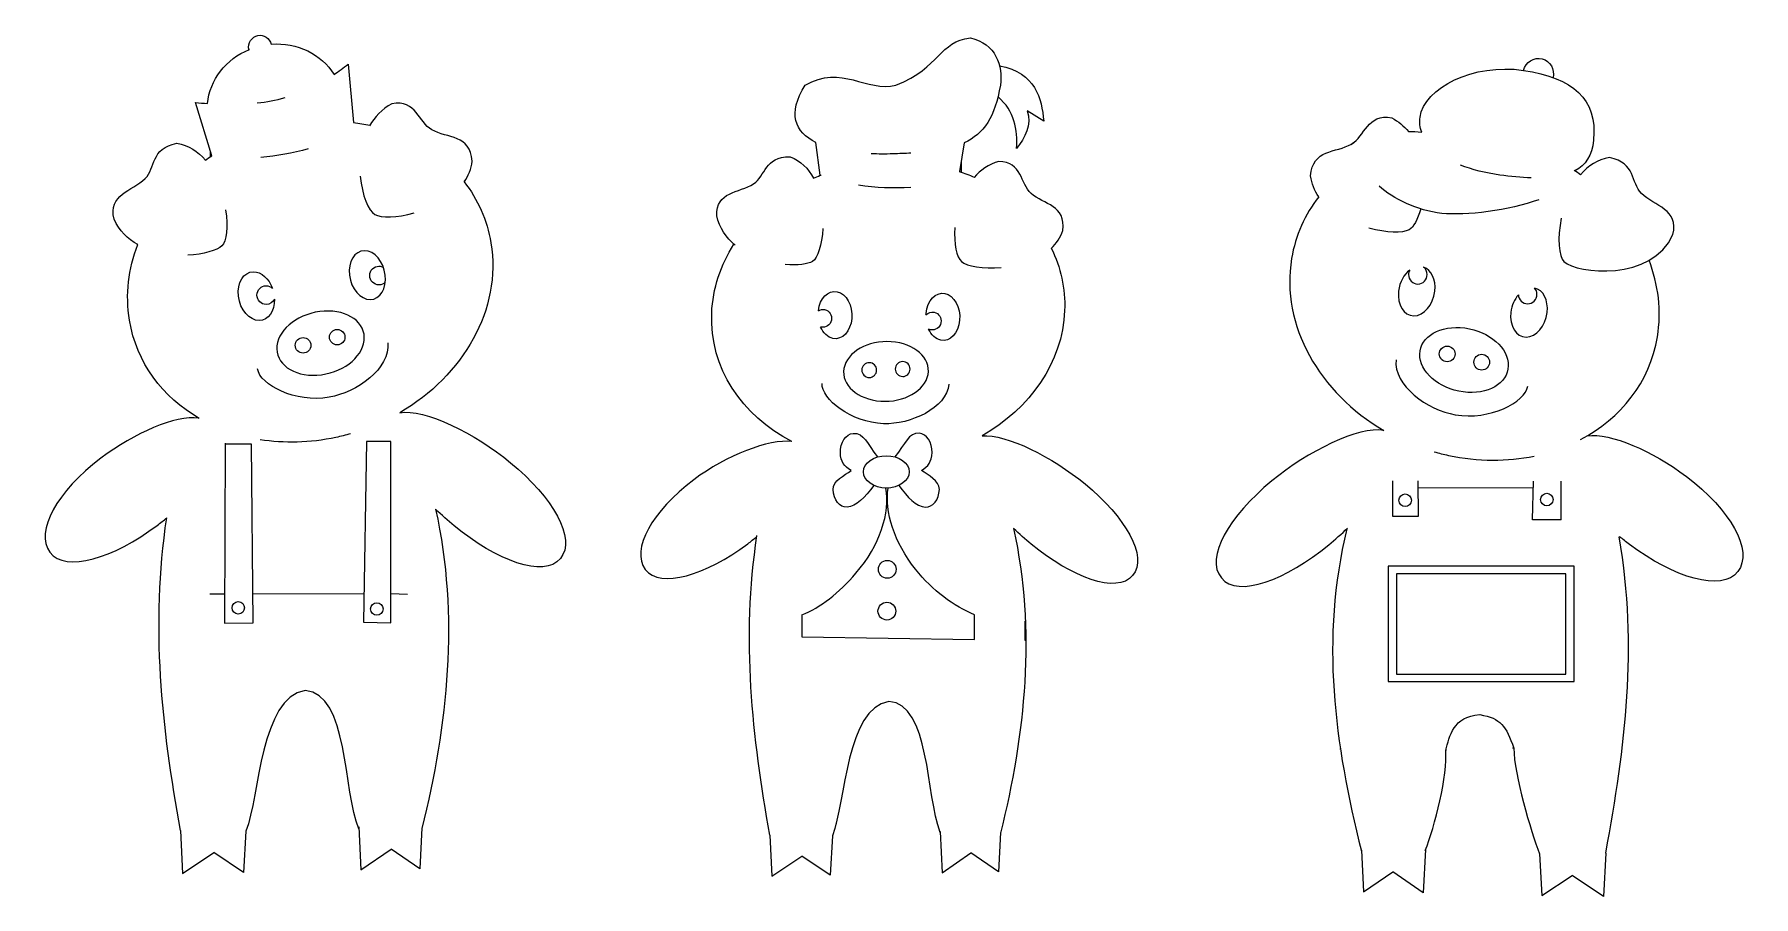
# Model space of a CAD drawing. Header units: centimetres. Extents: x -21.6 to 35.6, y -35.6 to 48.3.
# Drawn here: x 6.18 to 16.45, y 6.35 to 11.49 of the extents above; entities that cross this region are included whole.
import ezdxf
from ezdxf.lldxf.tags import DXFTag

# ---------------------------------------------------------------- set-up
doc = ezdxf.new("R2010")
doc.units = ezdxf.units.CM
doc.header["$MEASUREMENT"] = 0
doc.layers.add('layer 1', color=7, linetype='Continuous')
tags = doc.linetypes.add('New Line1', pattern=[1.5, 1, -0.5]).pattern_tags.tags
tags[6:7] = [DXFTag(74, 4), DXFTag(75, 0), DXFTag(340, '0'), DXFTag(46, 1.0), DXFTag(50, 0.0), DXFTag(44, 0.0), DXFTag(45, 0.0)]
tags[4:5] = [DXFTag(74, 4), DXFTag(75, 0), DXFTag(340, '0'), DXFTag(46, 1.0), DXFTag(50, 0.0), DXFTag(44, 0.0), DXFTag(45, 0.0)]

msp = doc.modelspace()

# ---------------------------------------------------------------- linework, layer by layer
at = {"layer": 'layer 1', "color": 250, "lineweight": 9}
for centre, major_axis, ratio in [((7.78847, 9.63432), (0.04631, 0), 0.99978406), ((7.99222, 9.68298), (0, 0.0463), 1), ((14.61803, 9.58299), (0, 0.04685), 1), ((14.82421, 9.53375), (0, 0.04686), 1), ((11.27035, 8.87927), (0.13648, 0), 0.70691676), ((14.36712, 8.71003), (0.03749, 0), 0.99973326), ((15.21308, 8.71426), (0, 0.03748), 1), ((11.27578, 8.29815), (0, 0.05305), 1), ((7.40168, 8.06841), (0, 0.03704), 1), ((8.22877, 8.06141), (0, 0.03704), 1), ((11.27344, 8.04862), (0, 0.05305), 1)]:
    msp.add_ellipse(centre, major_axis=major_axis, ratio=ratio, dxfattribs=at)
for points in [[(7.21792, 11.07743), (7.23162, 11.21673), (7.32757, 11.34219), (7.46795, 11.39959)], [(7.5981, 11.43076), (7.75354, 11.44362), (7.89872, 11.37154), (7.9733, 11.25009)], [(7.51513, 11.08015), (7.5708, 11.08625), (7.62577, 11.09638), (7.6808, 11.11193)], [(8.08946, 10.9639), (8.12285, 10.95976), (8.15572, 10.95419), (8.18795, 10.94729)], [(14.38657, 10.91018), (14.41103, 10.91041), (14.43746, 10.90897), (14.46592, 10.9056)], [(7.23629, 10.76024), (7.23629, 10.76024), (7.23629, 10.78684), (7.23629, 10.78684)], [(7.81973, 10.80721), (7.72641, 10.77981), (7.63178, 10.76279), (7.53629, 10.75575)], [(11.73475, 10.84208), (11.73475, 10.84208), (11.70738, 10.67117), (11.70738, 10.67117)], [(7.20291, 10.74168), (7.20291, 10.74168), (7.20895, 10.74168), (7.20895, 10.74168)], [(7.20516, 10.73902), (7.2176, 10.74778), (7.23025, 10.75634), (7.24309, 10.76469)], [(11.7169, 10.73064), (11.7169, 10.73064), (11.7169, 10.66788), (11.7169, 10.66788)], [(15.41447, 10.65162), (15.40189, 10.66049), (15.38908, 10.66915), (15.37609, 10.6776)], [(8.75111, 10.61107), (8.75111, 10.61107), (8.75111, 10.6082), (8.75111, 10.6082)], [(10.83533, 10.63181), (10.84865, 10.6376), (10.86213, 10.64317), (10.87575, 10.64851)], [(11.4169, 10.57672), (11.31146, 10.5685), (11.20702, 10.57323), (11.1041, 10.59019)], [(11.70554, 10.67179), (11.73597, 10.66149), (11.76563, 10.64996), (11.79445, 10.63729)], [(6.8001, 10.23165), (6.8001, 10.23165), (6.8001, 10.23576), (6.8001, 10.23576)], [(8.37136, 9.23521), (8.37136, 9.23521), (8.37136, 9.23275), (8.37136, 9.23275)], [(7.32296, 9.05087), (7.32296, 9.05087), (7.31986, 7.97649), (7.31986, 7.97649)], [(7.48007, 9.04558), (7.48007, 9.04558), (7.32294, 9.04558), (7.32294, 9.04558)], [(8.16801, 9.06049), (8.16801, 9.06049), (8.14999, 7.98303), (8.14999, 7.98303)], [(8.31303, 9.06049), (8.31303, 9.06049), (8.16801, 9.06049), (8.16801, 9.06049)], [(10.69547, 9.06133), (10.69547, 9.06133), (10.69547, 9.06584), (10.69547, 9.06584)], [(11.85272, 9.1001), (11.85272, 9.1001), (11.85272, 9.09443), (11.85272, 9.09443)], [(14.44227, 8.82641), (14.44227, 8.82641), (14.44582, 8.61388), (14.44582, 8.61388)], [(15.13275, 8.78311), (15.13275, 8.78311), (14.44302, 8.78494), (14.44302, 8.78494)], [(15.29561, 8.82382), (15.29561, 8.82382), (15.29628, 8.59277), (15.29628, 8.59277)], [(8.57973, 8.65649), (8.72041, 8.01825), (8.65239, 7.36934), (8.49807, 6.75147)], [(7.05638, 6.74048), (6.94599, 7.35398), (6.87818, 7.95942), (6.97475, 8.60559)], [(12.02941, 8.5423), (12.16372, 7.93296), (12.09878, 7.31343), (11.95144, 6.72355)], [(12.03753, 8.53453), (12.03753, 8.53453), (12.03111, 8.53453), (12.03111, 8.53453)], [(14.01887, 8.53981), (13.86014, 7.88156), (13.94503, 7.26159), (14.10615, 6.61652)], [(10.57503, 6.71303), (10.46931, 7.30057), (10.40449, 7.88037), (10.49795, 8.49943)], [(15.56503, 6.60539), (15.68099, 7.24982), (15.75864, 7.82058), (15.64512, 8.49266)], [(15.64512, 8.49266), (15.64595, 8.49268), (15.6468, 8.4927), (15.64764, 8.49274)], [(7.23209, 8.1515), (7.23209, 8.1515), (7.32037, 8.15175), (7.32037, 8.15175)], [(7.48802, 8.15222), (7.48802, 8.15222), (8.15272, 8.15411), (8.15272, 8.15411)], [(8.31303, 8.15456), (8.31303, 8.15456), (8.41269, 8.14938), (8.41269, 8.14938)], [(10.76536, 8.02564), (10.76536, 8.02564), (10.76536, 7.8957), (10.76536, 7.8957)], [(11.79722, 7.88003), (11.79722, 7.88003), (11.79722, 8.02639), (11.79722, 8.02639)], [(12.09981, 7.98827), (12.09895, 7.98806), (12.09809, 7.98784), (12.09722, 7.98764)], [(12.09722, 7.98764), (12.09722, 7.98764), (12.09722, 7.87547), (12.09722, 7.87547)], [(10.76536, 7.8957), (10.76536, 7.8957), (11.79722, 7.88003), (11.79722, 7.88003)], [(12.09722, 7.87547), (12.09722, 7.87547), (12.10251, 7.87539), (12.10251, 7.87539)], [(13.98111, 7.22527), (13.98111, 7.22527), (13.97699, 7.22531), (13.97699, 7.22531)], [(14.61405, 7.21948), (14.61405, 7.21948), (14.60961, 7.21952), (14.60961, 7.21952)], [(15.01622, 7.2316), (15.01622, 7.2316), (15.00735, 7.23168), (15.00735, 7.23168)], [(10.97106, 6.78451), (10.97106, 6.78451), (10.97447, 6.78455), (10.97447, 6.78455)], [(11.56955, 6.78705), (11.56955, 6.78705), (11.57335, 6.78709), (11.57335, 6.78709)]]:
    msp.add_open_spline(points, degree=3, dxfattribs=at)
for points, knots in [([(7.46796, 11.39959), (7.46796, 11.39959), (7.46476, 11.399), (7.46476, 11.399), (7.46476, 11.399), (7.45751, 11.4384), (7.48185, 11.47589), (7.51912, 11.48274), (7.51912, 11.48274), (7.55415, 11.48918), (7.58813, 11.46625), (7.5981, 11.43076)], [0, 0, 0, 0, 0.25, 0.25, 0.25, 0.25, 0.5, 0.5, 0.5, 0.5, 1, 1, 1, 1]), ([(10.84973, 10.84422), (10.72471, 10.90664), (10.67859, 11.01557), (10.78528, 11.18713), (10.78528, 11.18713), (11.00346, 11.31176), (11.15303, 11.1432), (11.32755, 11.18673), (11.32755, 11.18673), (11.59429, 11.29297), (11.58654, 11.4491), (11.77218, 11.468), (11.77218, 11.468), (11.92268, 11.43557), (11.96859, 11.30045), (11.95067, 11.18633), (11.95067, 11.18633), (11.92087, 10.99654), (11.85112, 10.89623), (11.73475, 10.84207)], [0, 0, 0, 0, 0.16666667, 0.16666667, 0.16666667, 0.16666667, 0.33333333, 0.33333333, 0.33333333, 0.33333333, 0.5, 0.5, 0.5, 0.5, 0.66666667, 0.66666667, 0.66666667, 0.66666667, 1, 1, 1, 1]), ([(7.9733, 11.25009), (8.00123, 11.26884), (8.02949, 11.28945), (8.05817, 11.31205), (8.05817, 11.31205), (8.05817, 11.31205), (8.08946, 10.9639), (8.08946, 10.9639)], [0, 0, 0, 0, 0.33333333, 0.33333333, 0.33333333, 0.33333333, 1, 1, 1, 1]), ([(11.94587, 11.30263), (12.16144, 11.25914), (12.19783, 11.10865), (12.20933, 10.97117), (12.20933, 10.97117), (12.20933, 10.97117), (12.11153, 11.03404), (12.11153, 11.03404), (12.11153, 11.03404), (12.14021, 10.94953), (12.09714, 10.87125), (12.04785, 10.80857), (12.04785, 10.80857), (12.05453, 10.92048), (12.03626, 11.0324), (11.93689, 11.11624)], [0, 0, 0, 0, 0.2, 0.2, 0.2, 0.2, 0.4, 0.4, 0.4, 0.4, 0.6, 0.6, 0.6, 0.6, 1, 1, 1, 1]), ([(14.46593, 10.9056), (14.45565, 10.93402), (14.4521, 10.9641), (14.45625, 10.99546), (14.45625, 10.99546), (14.47924, 11.16922), (14.77707, 11.32005), (15.07392, 11.27459), (15.07392, 11.27459), (15.37077, 11.22914), (15.51492, 11.10484), (15.49192, 10.85835), (15.49192, 10.85835), (15.48332, 10.7662), (15.44292, 10.70858), (15.38076, 10.67454)], [0, 0, 0, 0, 0.2, 0.2, 0.2, 0.2, 0.4, 0.4, 0.4, 0.4, 0.6, 0.6, 0.6, 0.6, 1, 1, 1, 1]), ([(15.07334, 11.27468), (15.08704, 11.32485), (15.13676, 11.35533), (15.18511, 11.3429), (15.18511, 11.3429), (15.23271, 11.33065), (15.26141, 11.28133), (15.25063, 11.23156)], [0, 0, 0, 0, 0.33333333, 0.33333333, 0.33333333, 0.33333333, 1, 1, 1, 1]), ([(8.75006, 10.60955), (8.77518, 10.6456), (8.79229, 10.68658), (8.79779, 10.73264), (8.79779, 10.73264), (8.78697, 10.89179), (8.64984, 10.8675), (8.55649, 10.92007), (8.55649, 10.92007), (8.47803, 10.96426), (8.46481, 11.1017), (8.31911, 11.07552), (8.31911, 11.07552), (8.25911, 11.04242), (8.21584, 10.99626), (8.18577, 10.94351)], [0, 0, 0, 0, 0.2, 0.2, 0.2, 0.2, 0.4, 0.4, 0.4, 0.4, 0.6, 0.6, 0.6, 0.6, 1, 1, 1, 1]), ([(7.24309, 10.76469), (7.24309, 10.76469), (7.14553, 11.08246), (7.14553, 11.08246), (7.14553, 11.08246), (7.17001, 11.08059), (7.19412, 11.07887), (7.21792, 11.07743)], [0, 0, 0, 0, 0.33333333, 0.33333333, 0.33333333, 0.33333333, 1, 1, 1, 1]), ([(13.85115, 10.52061), (13.82573, 10.55709), (13.80842, 10.59856), (13.80285, 10.64517), (13.80285, 10.64517), (13.8138, 10.80622), (13.95257, 10.78164), (14.04703, 10.83483), (14.04703, 10.83483), (14.12643, 10.87955), (14.13981, 11.01863), (14.28724, 10.99214), (14.28724, 10.99214), (14.32743, 10.96998), (14.36019, 10.94202), (14.38657, 10.91018)], [0, 0, 0, 0, 0.2, 0.2, 0.2, 0.2, 0.4, 0.4, 0.4, 0.4, 0.6, 0.6, 0.6, 0.6, 1, 1, 1, 1]), ([(6.80139, 10.23503), (6.7416, 10.26862), (6.69109, 10.31756), (6.66055, 10.38626), (6.66055, 10.38626), (6.62214, 10.53455), (6.76905, 10.5545), (6.84583, 10.62922), (6.84583, 10.62922), (6.91037, 10.69201), (6.87598, 10.80882), (7.03551, 10.84025), (7.03551, 10.84025), (7.10522, 10.82935), (7.1613, 10.7913), (7.20516, 10.73902)], [0, 0, 0, 0, 0.2, 0.2, 0.2, 0.2, 0.4, 0.4, 0.4, 0.4, 0.6, 0.6, 0.6, 0.6, 1, 1, 1, 1]), ([(10.88058, 10.64684), (10.87897, 10.64739), (10.87736, 10.64795), (10.87575, 10.64851), (10.87575, 10.64851), (10.87575, 10.64851), (10.84973, 10.84422), (10.84973, 10.84422)], [0, 0, 0, 0, 0.33333333, 0.33333333, 0.33333333, 0.33333333, 1, 1, 1, 1]), ([(11.4169, 10.78105), (11.38254, 10.77906), (11.34639, 10.7776), (11.30847, 10.7764), (11.30847, 10.7764), (11.26497, 10.77503), (11.22211, 10.77509), (11.18058, 10.77674)], [0, 0, 0, 0, 0.33333333, 0.33333333, 0.33333333, 0.33333333, 1, 1, 1, 1]), ([(10.36718, 10.23279), (10.31457, 10.27644), (10.27412, 10.33367), (10.25813, 10.40683), (10.25813, 10.40683), (10.25077, 10.55289), (10.39199, 10.54326), (10.47818, 10.59833), (10.47818, 10.59833), (10.55062, 10.64463), (10.54095, 10.76048), (10.69619, 10.75915), (10.69619, 10.75915), (10.75957, 10.73542), (10.80482, 10.68871), (10.83576, 10.631)], [0, 0, 0, 0, 0.2, 0.2, 0.2, 0.2, 0.4, 0.4, 0.4, 0.4, 0.6, 0.6, 0.6, 0.6, 1, 1, 1, 1]), ([(12.25469, 10.2129), (12.28528, 10.24184), (12.30929, 10.27696), (12.32336, 10.31913), (12.32336, 10.31913), (12.34389, 10.47004), (12.21098, 10.47373), (12.13382, 10.54087), (12.13382, 10.54087), (12.06896, 10.59729), (12.08307, 10.72836), (11.94178, 10.73194), (11.94178, 10.73194), (11.88031, 10.71286), (11.83156, 10.67883), (11.79354, 10.63629)], [0, 0, 0, 0, 0.2, 0.2, 0.2, 0.2, 0.4, 0.4, 0.4, 0.4, 0.6, 0.6, 0.6, 0.6, 1, 1, 1, 1]), ([(15.1193, 10.63278), (15.06033, 10.63508), (14.99729, 10.64177), (14.93243, 10.65035), (14.93243, 10.65035), (14.8458, 10.66182), (14.76584, 10.68206), (14.69712, 10.70954)], [0, 0, 0, 0, 0.33333333, 0.33333333, 0.33333333, 0.33333333, 1, 1, 1, 1]), ([(15.29916, 10.39222), (15.27529, 10.27396), (15.28299, 10.16512), (15.31478, 10.13423), (15.31478, 10.13423), (15.39239, 10.05885), (15.84158, 10.0157), (15.96558, 10.29466), (15.96558, 10.29466), (16.00445, 10.44472), (15.85579, 10.46491), (15.77809, 10.54051), (15.77809, 10.54051), (15.71278, 10.60406), (15.74759, 10.72226), (15.58615, 10.75407), (15.58615, 10.75407), (15.51561, 10.74304), (15.45885, 10.70452), (15.41447, 10.65162)], [0, 0, 0, 0, 0.16666667, 0.16666667, 0.16666667, 0.16666667, 0.33333333, 0.33333333, 0.33333333, 0.33333333, 0.5, 0.5, 0.5, 0.5, 0.66666667, 0.66666667, 0.66666667, 0.66666667, 1, 1, 1, 1]), ([(8.12975, 10.64351), (8.13982, 10.53029), (8.17857, 10.43616), (8.21667, 10.41475), (8.21667, 10.41475), (8.25384, 10.39386), (8.34858, 10.39603), (8.45111, 10.42381)], [0, 0, 0, 0, 0.33333333, 0.33333333, 0.33333333, 0.33333333, 1, 1, 1, 1]), ([(8.75006, 10.60955), (8.83129, 10.5056), (8.88726, 10.38276), (8.90992, 10.24561), (8.90992, 10.24561), (8.97509, 9.85108), (8.74561, 9.4529), (8.3655, 9.23178)], [0, 0, 0, 0, 0.33333333, 0.33333333, 0.33333333, 0.33333333, 1, 1, 1, 1]), ([(15.1653, 10.50325), (14.98976, 10.43918), (14.72626, 10.40592), (14.58575, 10.42164), (14.58575, 10.42164), (14.43627, 10.43837), (14.29623, 10.50958), (14.21125, 10.58382)], [0, 0, 0, 0, 0.33333333, 0.33333333, 0.33333333, 0.33333333, 1, 1, 1, 1]), ([(13.85115, 10.52061), (13.76896, 10.41542), (13.71231, 10.29111), (13.68939, 10.15233), (13.68939, 10.15233), (13.62343, 9.75308), (13.85566, 9.35015), (14.2403, 9.1264)], [0, 0, 0, 0, 0.33333333, 0.33333333, 0.33333333, 0.33333333, 1, 1, 1, 1]), ([(7.32619, 10.44168), (7.34057, 10.34143), (7.33138, 10.25462), (7.30368, 10.22772), (7.30368, 10.22772), (7.27506, 10.19991), (7.19524, 10.17654), (7.1001, 10.17252)], [0, 0, 0, 0, 0.33333333, 0.33333333, 0.33333333, 0.33333333, 1, 1, 1, 1]), ([(14.45998, 10.44844), (14.44249, 10.38488), (14.41654, 10.33791), (14.3909, 10.32349), (14.3909, 10.32349), (14.35297, 10.30217), (14.25586, 10.30457), (14.15114, 10.33334)], [0, 0, 0, 0, 0.33333333, 0.33333333, 0.33333333, 0.33333333, 1, 1, 1, 1]), ([(10.89127, 10.331), (10.88547, 10.23425), (10.86012, 10.1546), (10.82898, 10.13473), (10.82898, 10.13473), (10.80163, 10.11728), (10.74021, 10.10999), (10.66718, 10.11719)], [0, 0, 0, 0, 0.33333333, 0.33333333, 0.33333333, 0.33333333, 1, 1, 1, 1]), ([(11.67894, 10.33629), (11.67242, 10.24035), (11.69002, 10.15874), (11.71874, 10.13379), (11.71874, 10.13379), (11.75099, 10.10578), (11.84734, 10.08932), (11.95469, 10.0982)], [0, 0, 0, 0, 0.33333333, 0.33333333, 0.33333333, 0.33333333, 1, 1, 1, 1]), ([(7.16879, 9.19869), (6.95, 9.32552), (6.79414, 9.53022), (6.75226, 9.78384), (6.75226, 9.78384), (6.72693, 9.93722), (6.74612, 10.09117), (6.80139, 10.23503)], [0, 0, 0, 0, 0.33333333, 0.33333333, 0.33333333, 0.33333333, 1, 1, 1, 1]), ([(8.15516, 10.19866), (8.21421, 10.19893), (8.26969, 10.13401), (8.27908, 10.05365), (8.27908, 10.05365), (8.28847, 9.97329), (8.24822, 9.90792), (8.18916, 9.90764), (8.18916, 9.90764), (8.13011, 9.90737), (8.07463, 9.97229), (8.06524, 10.05265), (8.06524, 10.05265), (8.05586, 10.13301), (8.09611, 10.19838), (8.15516, 10.19866)], [0, 0, 0, 0, 0.2, 0.2, 0.2, 0.2, 0.4, 0.4, 0.4, 0.4, 0.6, 0.6, 0.6, 0.6, 1, 1, 1, 1]), ([(10.70613, 9.06022), (10.40751, 9.21537), (10.21502, 9.49952), (10.22787, 9.82585), (10.22787, 9.82585), (10.23371, 9.97415), (10.28131, 10.11441), (10.3607, 10.23829)], [0, 0, 0, 0, 0.33333333, 0.33333333, 0.33333333, 0.33333333, 1, 1, 1, 1]), ([(12.25503, 10.21322), (12.31096, 10.10037), (12.33965, 9.97472), (12.33442, 9.84212), (12.33442, 9.84212), (12.32221, 9.53224), (12.12772, 9.25755), (11.84181, 9.09377)], [0, 0, 0, 0, 0.33333333, 0.33333333, 0.33333333, 0.33333333, 1, 1, 1, 1]), ([(7.61782, 9.91006), (7.61965, 9.83823), (7.58113, 9.78244), (7.5266, 9.78219), (7.5266, 9.78219), (7.46755, 9.78192), (7.41207, 9.84684), (7.40268, 9.9272), (7.40268, 9.9272), (7.39329, 10.00756), (7.43355, 10.07293), (7.4926, 10.0732), (7.4926, 10.0732), (7.53952, 10.07342), (7.58419, 10.03246), (7.60527, 9.97531)], [0, 0, 0, 0, 0.2, 0.2, 0.2, 0.2, 0.4, 0.4, 0.4, 0.4, 0.6, 0.6, 0.6, 0.6, 1, 1, 1, 1]), ([(8.27934, 10.01043), (8.26948, 10.00078), (8.25607, 9.99484), (8.2413, 9.99484), (8.2413, 9.99484), (8.21099, 9.99484), (8.18642, 10.01986), (8.18642, 10.05071), (8.18642, 10.05071), (8.18642, 10.08157), (8.21099, 10.10658), (8.2413, 10.10658), (8.2413, 10.10658), (8.25114, 10.10658), (8.26037, 10.10394), (8.26836, 10.09933)], [0, 0, 0, 0, 0.2, 0.2, 0.2, 0.2, 0.4, 0.4, 0.4, 0.4, 0.6, 0.6, 0.6, 0.6, 1, 1, 1, 1]), ([(14.39441, 10.08366), (14.36023, 10.05796), (14.33397, 10.01137), (14.32775, 9.95808), (14.32775, 9.95808), (14.31825, 9.87677), (14.35898, 9.81061), (14.41874, 9.81033), (14.41874, 9.81033), (14.47849, 9.81006), (14.53464, 9.87575), (14.54413, 9.95707), (14.54413, 9.95707), (14.55229, 10.02681), (14.52347, 10.0854), (14.47742, 10.10084)], [0, 0, 0, 0, 0.2, 0.2, 0.2, 0.2, 0.4, 0.4, 0.4, 0.4, 0.6, 0.6, 0.6, 0.6, 1, 1, 1, 1]), ([(14.39441, 10.08366), (14.39003, 10.07558), (14.38754, 10.06628), (14.38754, 10.0564), (14.38754, 10.0564), (14.38754, 10.02518), (14.41241, 9.99987), (14.44308, 9.99987), (14.44308, 9.99987), (14.47376, 9.99987), (14.49862, 10.02518), (14.49862, 10.0564), (14.49862, 10.0564), (14.49862, 10.07443), (14.49032, 10.09049), (14.47742, 10.10084)], [0, 0, 0, 0, 0.2, 0.2, 0.2, 0.2, 0.4, 0.4, 0.4, 0.4, 0.6, 0.6, 0.6, 0.6, 1, 1, 1, 1]), ([(15.41361, 9.07217), (15.65471, 9.1983), (15.82803, 9.41408), (15.87278, 9.68506), (15.87278, 9.68506), (15.89841, 9.84026), (15.87899, 9.99604), (15.82307, 10.14162)], [0, 0, 0, 0, 0.33333333, 0.33333333, 0.33333333, 0.33333333, 1, 1, 1, 1]), ([(7.61782, 9.91006), (7.609, 9.89123), (7.59011, 9.87821), (7.56824, 9.87821), (7.56824, 9.87821), (7.53793, 9.87821), (7.51336, 9.90322), (7.51336, 9.93407), (7.51336, 9.93407), (7.51336, 9.96493), (7.53793, 9.98994), (7.56824, 9.98994), (7.56824, 9.98994), (7.58251, 9.98994), (7.59551, 9.98439), (7.60527, 9.97531)], [0, 0, 0, 0, 0.2, 0.2, 0.2, 0.2, 0.4, 0.4, 0.4, 0.4, 0.6, 0.6, 0.6, 0.6, 1, 1, 1, 1]), ([(10.86432, 9.84077), (10.87306, 9.9144), (10.92209, 9.96467), (10.97589, 9.95385), (10.97589, 9.95385), (11.03116, 9.94274), (11.07053, 9.87134), (11.06384, 9.79439), (11.06384, 9.79439), (11.05714, 9.71744), (11.00691, 9.66406), (10.95163, 9.67518), (10.95163, 9.67518), (10.9199, 9.68156), (10.89341, 9.70782), (10.87787, 9.74358)], [0, 0, 0, 0, 0.2, 0.2, 0.2, 0.2, 0.4, 0.4, 0.4, 0.4, 0.6, 0.6, 0.6, 0.6, 1, 1, 1, 1]), ([(15.04297, 9.93615), (15.01981, 9.90953), (15.00302, 9.87232), (14.99821, 9.83113), (14.99821, 9.83113), (14.98872, 9.74981), (15.02945, 9.68366), (15.0892, 9.68338), (15.0892, 9.68338), (15.14896, 9.6831), (15.2051, 9.7488), (15.2146, 9.83012), (15.2146, 9.83012), (15.22321, 9.90385), (15.19054, 9.96511), (15.13983, 9.97611)], [0, 0, 0, 0, 0.2, 0.2, 0.2, 0.2, 0.4, 0.4, 0.4, 0.4, 0.6, 0.6, 0.6, 0.6, 1, 1, 1, 1]), ([(15.04297, 9.93615), (15.04412, 9.90597), (15.06852, 9.88184), (15.09847, 9.88184), (15.09847, 9.88184), (15.12915, 9.88184), (15.15401, 9.90715), (15.15401, 9.93837), (15.15401, 9.93837), (15.15401, 9.95287), (15.14865, 9.96611), (15.13983, 9.97611)], [0, 0, 0, 0, 0.25, 0.25, 0.25, 0.25, 0.5, 0.5, 0.5, 0.5, 1, 1, 1, 1]), ([(7.88793, 9.83588), (8.03216, 9.85505), (8.15129, 9.78621), (8.154, 9.68212), (8.154, 9.68212), (8.15672, 9.57803), (8.042, 9.47811), (7.89776, 9.45894), (7.89776, 9.45894), (7.75353, 9.43977), (7.6344, 9.50861), (7.63169, 9.6127), (7.63169, 9.6127), (7.62897, 9.71679), (7.74369, 9.81671), (7.88793, 9.83588)], [0, 0, 0, 0, 0.2, 0.2, 0.2, 0.2, 0.4, 0.4, 0.4, 0.4, 0.6, 0.6, 0.6, 0.6, 1, 1, 1, 1]), ([(11.50687, 9.81618), (11.50699, 9.81889), (11.50718, 9.82162), (11.50741, 9.82435), (11.50741, 9.82435), (11.5141, 9.9013), (11.56434, 9.95468), (11.61961, 9.94357), (11.61961, 9.94357), (11.67488, 9.93245), (11.71425, 9.86106), (11.70756, 9.7841), (11.70756, 9.7841), (11.70086, 9.70715), (11.65063, 9.65377), (11.59536, 9.66489), (11.59536, 9.66489), (11.56428, 9.67114), (11.53823, 9.69645), (11.52257, 9.73107)], [0, 0, 0, 0, 0.16666667, 0.16666667, 0.16666667, 0.16666667, 0.33333333, 0.33333333, 0.33333333, 0.33333333, 0.5, 0.5, 0.5, 0.5, 0.66666667, 0.66666667, 0.66666667, 0.66666667, 1, 1, 1, 1]), ([(10.86432, 9.84077), (10.87524, 9.84748), (10.88855, 9.85023), (10.90199, 9.84746), (10.90199, 9.84746), (10.93034, 9.84162), (10.9485, 9.8135), (10.94255, 9.78465), (10.94255, 9.78465), (10.93661, 9.75579), (10.90882, 9.73714), (10.88047, 9.74297), (10.88047, 9.74297), (10.87959, 9.74315), (10.87873, 9.74336), (10.87787, 9.74358)], [0, 0, 0, 0, 0.2, 0.2, 0.2, 0.2, 0.4, 0.4, 0.4, 0.4, 0.6, 0.6, 0.6, 0.6, 1, 1, 1, 1]), ([(11.50687, 9.81618), (11.51898, 9.82907), (11.53711, 9.83557), (11.55548, 9.83179), (11.55548, 9.83179), (11.58383, 9.82596), (11.60199, 9.79783), (11.59605, 9.76898), (11.59605, 9.76898), (11.5901, 9.74013), (11.56231, 9.72147), (11.53396, 9.72731), (11.53396, 9.72731), (11.52995, 9.72814), (11.52613, 9.72941), (11.52257, 9.73107)], [0, 0, 0, 0, 0.2, 0.2, 0.2, 0.2, 0.4, 0.4, 0.4, 0.4, 0.6, 0.6, 0.6, 0.6, 1, 1, 1, 1]), ([(14.72357, 9.73771), (14.57761, 9.75711), (14.45707, 9.68745), (14.45432, 9.58212), (14.45432, 9.58212), (14.45157, 9.47679), (14.56766, 9.37568), (14.71361, 9.35628), (14.71361, 9.35628), (14.85957, 9.33688), (14.98011, 9.40654), (14.98286, 9.51187), (14.98286, 9.51187), (14.98561, 9.6172), (14.86952, 9.71831), (14.72357, 9.73771)], [0, 0, 0, 0, 0.2, 0.2, 0.2, 0.2, 0.4, 0.4, 0.4, 0.4, 0.6, 0.6, 0.6, 0.6, 1, 1, 1, 1]), ([(8.29391, 9.64914), (8.31119, 9.49758), (8.10709, 9.35219), (7.94438, 9.32431), (7.94438, 9.32431), (7.74286, 9.28979), (7.53105, 9.39792), (7.51664, 9.49329)], [0, 0, 0, 0, 0.33333333, 0.33333333, 0.33333333, 0.33333333, 1, 1, 1, 1]), ([(11.29985, 9.65579), (11.43841, 9.64594), (11.53655, 9.55863), (11.51905, 9.46077), (11.51905, 9.46077), (11.50154, 9.36292), (11.37502, 9.29158), (11.23646, 9.30143), (11.23646, 9.30143), (11.09789, 9.31128), (10.99976, 9.39859), (11.01726, 9.49645), (11.01726, 9.49645), (11.03477, 9.5943), (11.16129, 9.66564), (11.29985, 9.65579)], [0, 0, 0, 0, 0.2, 0.2, 0.2, 0.2, 0.4, 0.4, 0.4, 0.4, 0.6, 0.6, 0.6, 0.6, 1, 1, 1, 1]), ([(14.31275, 9.54875), (14.29525, 9.39538), (14.50179, 9.24826), (14.66644, 9.22005), (14.66644, 9.22005), (14.87036, 9.18511), (15.0847, 9.29453), (15.09928, 9.39104)], [0, 0, 0, 0, 0.33333333, 0.33333333, 0.33333333, 0.33333333, 1, 1, 1, 1]), ([(11.17695, 9.52977), (11.20086, 9.52485), (11.21625, 9.50147), (11.21133, 9.47755), (11.21133, 9.47755), (11.2064, 9.45364), (11.18302, 9.43825), (11.15911, 9.44317), (11.15911, 9.44317), (11.1352, 9.4481), (11.1198, 9.47148), (11.12473, 9.49539), (11.12473, 9.49539), (11.12966, 9.5193), (11.15303, 9.5347), (11.17695, 9.52977)], [0, 0, 0, 0, 0.2, 0.2, 0.2, 0.2, 0.4, 0.4, 0.4, 0.4, 0.6, 0.6, 0.6, 0.6, 1, 1, 1, 1]), ([(11.37685, 9.53603), (11.40076, 9.53111), (11.41616, 9.50773), (11.41123, 9.48381), (11.41123, 9.48381), (11.40631, 9.4599), (11.38293, 9.44451), (11.35901, 9.44943), (11.35901, 9.44943), (11.3351, 9.45436), (11.31971, 9.47773), (11.32463, 9.50165), (11.32463, 9.50165), (11.32956, 9.52556), (11.35294, 9.54096), (11.37685, 9.53603)], [0, 0, 0, 0, 0.2, 0.2, 0.2, 0.2, 0.4, 0.4, 0.4, 0.4, 0.6, 0.6, 0.6, 0.6, 1, 1, 1, 1]), ([(11.64352, 9.40299), (11.63049, 9.25794), (11.41163, 9.1613), (11.25412, 9.16656), (11.25412, 9.16656), (11.05903, 9.17308), (10.88179, 9.31499), (10.88668, 9.40695)], [0, 0, 0, 0, 0.33333333, 0.33333333, 0.33333333, 0.33333333, 1, 1, 1, 1]), ([(8.3655, 9.23178), (8.51431, 9.25898), (8.81506, 9.1081), (9.02688, 8.93423), (9.02688, 8.93423), (9.27892, 8.72735), (9.42254, 8.48158), (9.32444, 8.36208), (9.32444, 8.36208), (9.22635, 8.24258), (8.94251, 8.35105), (8.69047, 8.55793), (8.69047, 8.55793), (8.65283, 8.58883), (8.61551, 8.62206), (8.57958, 8.65664)], [0, 0, 0, 0, 0.2, 0.2, 0.2, 0.2, 0.4, 0.4, 0.4, 0.4, 0.6, 0.6, 0.6, 0.6, 1, 1, 1, 1]), ([(7.16643, 9.20006), (7.02475, 9.2182), (6.7828, 9.11262), (6.58065, 8.96029), (6.58065, 8.96029), (6.32024, 8.76405), (6.18456, 8.52368), (6.27761, 8.40021), (6.27761, 8.40021), (6.37066, 8.27674), (6.6572, 8.36396), (6.91761, 8.5602), (6.91761, 8.5602), (6.93716, 8.57494), (6.95623, 8.5901), (6.97475, 8.60559)], [0, 0, 0, 0, 0.2, 0.2, 0.2, 0.2, 0.4, 0.4, 0.4, 0.4, 0.6, 0.6, 0.6, 0.6, 1, 1, 1, 1]), ([(14.2403, 9.12641), (14.08971, 9.15394), (13.78538, 9.00125), (13.57103, 8.82531), (13.57103, 8.82531), (13.31599, 8.61596), (13.17065, 8.36725), (13.26992, 8.24633), (13.26992, 8.24633), (13.36918, 8.1254), (13.65641, 8.23517), (13.91145, 8.44452), (13.91145, 8.44452), (13.94954, 8.47579), (13.98731, 8.50942), (14.02367, 8.54441)], [0, 0, 0, 0, 0.2, 0.2, 0.2, 0.2, 0.4, 0.4, 0.4, 0.4, 0.6, 0.6, 0.6, 0.6, 1, 1, 1, 1]), ([(7.31984, 7.97649), (7.31984, 7.97649), (7.48973, 7.97936), (7.48973, 7.97936), (7.48973, 7.97936), (7.48973, 7.97936), (7.48007, 9.04558), (7.48007, 9.04558)], [0, 0, 0, 0, 0.33333333, 0.33333333, 0.33333333, 0.33333333, 1, 1, 1, 1]), ([(8.07136, 9.10668), (8.04293, 9.09855), (8.01403, 9.0913), (7.98468, 9.08503), (7.98468, 9.08503), (7.82831, 9.05157), (7.67497, 9.04845), (7.53231, 9.07131)], [0, 0, 0, 0, 0.33333333, 0.33333333, 0.33333333, 0.33333333, 1, 1, 1, 1]), ([(8.14968, 7.98302), (8.14968, 7.98302), (8.31303, 7.97936), (8.31303, 7.97936), (8.31303, 7.97936), (8.31303, 7.97936), (8.31303, 9.06049), (8.31303, 9.06049)], [0, 0, 0, 0, 0.33333333, 0.33333333, 0.33333333, 0.33333333, 1, 1, 1, 1]), ([(10.70613, 9.06022), (10.57087, 9.07753), (10.31383, 8.97777), (10.12084, 8.83233), (10.12084, 8.83233), (9.87222, 8.64498), (9.74268, 8.4155), (9.83152, 8.29762), (9.83152, 8.29762), (9.92035, 8.17973), (10.19392, 8.26301), (10.44254, 8.45036), (10.44254, 8.45036), (10.4612, 8.46443), (10.47941, 8.4789), (10.49709, 8.49369)], [0, 0, 0, 0, 0.2, 0.2, 0.2, 0.2, 0.4, 0.4, 0.4, 0.4, 0.6, 0.6, 0.6, 0.6, 1, 1, 1, 1]), ([(11.19495, 8.79883), (11.14265, 8.72762), (11.08983, 8.67265), (11.0354, 8.66893), (11.0354, 8.66893), (10.99137, 8.66593), (10.95406, 8.71276), (10.95214, 8.77349), (10.95214, 8.77349), (10.9504, 8.8285), (11.02026, 8.85737), (11.05928, 8.8876), (11.05928, 8.8876), (11.01852, 8.91237), (10.9977, 8.93851), (10.99596, 8.99352), (10.99596, 8.99352), (10.99403, 9.05425), (11.02821, 9.10598), (11.07224, 9.10899), (11.07224, 9.10899), (11.13579, 9.11333), (11.15572, 9.04785), (11.21734, 8.9682)], [0, 0, 0, 0, 0.14285714, 0.14285714, 0.14285714, 0.14285714, 0.28571429, 0.28571429, 0.28571429, 0.28571429, 0.42857143, 0.42857143, 0.42857143, 0.42857143, 0.57142857, 0.57142857, 0.57142857, 0.57142857, 0.71428571, 0.71428571, 0.71428571, 0.71428571, 1, 1, 1, 1]), ([(11.34464, 8.79832), (11.39666, 8.72765), (11.44922, 8.67327), (11.50336, 8.66957), (11.50336, 8.66957), (11.54739, 8.66657), (11.5847, 8.7134), (11.58662, 8.77412), (11.58662, 8.77412), (11.58836, 8.82913), (11.51849, 8.858), (11.47948, 8.88823), (11.47948, 8.88823), (11.52024, 8.91301), (11.54106, 8.93915), (11.5428, 8.99416), (11.5428, 8.99416), (11.54472, 9.05488), (11.51055, 9.10661), (11.46651, 9.10962), (11.46651, 9.10962), (11.40295, 9.11397), (11.38395, 9.04845), (11.32148, 8.96875)], [0, 0, 0, 0, 0.14285714, 0.14285714, 0.14285714, 0.14285714, 0.28571429, 0.28571429, 0.28571429, 0.28571429, 0.42857143, 0.42857143, 0.42857143, 0.42857143, 0.57142857, 0.57142857, 0.57142857, 0.57142857, 0.71428571, 0.71428571, 0.71428571, 0.71428571, 1, 1, 1, 1]), ([(11.84181, 9.09377), (11.9888, 9.10645), (12.26181, 8.9671), (12.4563, 8.80746), (12.4563, 8.80746), (12.69693, 8.60994), (12.83405, 8.37529), (12.7404, 8.26121), (12.7404, 8.26121), (12.64675, 8.14712), (12.37576, 8.25068), (12.13513, 8.4482), (12.13513, 8.4482), (12.09919, 8.4777), (12.06356, 8.50942), (12.02926, 8.54244)], [0, 0, 0, 0, 0.2, 0.2, 0.2, 0.2, 0.4, 0.4, 0.4, 0.4, 0.6, 0.6, 0.6, 0.6, 1, 1, 1, 1]), ([(15.45367, 9.09431), (15.59704, 9.11266), (15.84188, 9.00583), (16.04643, 8.85168), (16.04643, 8.85168), (16.30995, 8.6531), (16.44725, 8.40986), (16.35309, 8.28492), (16.35309, 8.28492), (16.25893, 8.15998), (15.96898, 8.24824), (15.70546, 8.44682), (15.70546, 8.44682), (15.68567, 8.46173), (15.66638, 8.47707), (15.64764, 8.49274)], [0, 0, 0, 0, 0.2, 0.2, 0.2, 0.2, 0.4, 0.4, 0.4, 0.4, 0.6, 0.6, 0.6, 0.6, 1, 1, 1, 1]), ([(14.5403, 8.99914), (14.56831, 8.99119), (14.59678, 8.98409), (14.62566, 8.97791), (14.62566, 8.97791), (14.80351, 8.93985), (14.9775, 8.94057), (15.13661, 8.97383)], [0, 0, 0, 0, 0.33333333, 0.33333333, 0.33333333, 0.33333333, 1, 1, 1, 1]), ([(14.44582, 8.61388), (14.44582, 8.61388), (14.2934, 8.61259), (14.2934, 8.61259), (14.2934, 8.61259), (14.2934, 8.61259), (14.2934, 8.82641), (14.2934, 8.82641)], [0, 0, 0, 0, 0.33333333, 0.33333333, 0.33333333, 0.33333333, 1, 1, 1, 1]), ([(10.76536, 8.02564), (10.87685, 8.07127), (10.98606, 8.15469), (11.08906, 8.27456), (11.08906, 8.27456), (11.23187, 8.44076), (11.29485, 8.63685), (11.26651, 8.78282)], [0, 0, 0, 0, 0.33333333, 0.33333333, 0.33333333, 0.33333333, 1, 1, 1, 1]), ([(11.79722, 8.02639), (11.67329, 8.0778), (11.54622, 8.16983), (11.44399, 8.29835), (11.44399, 8.29835), (11.31675, 8.45829), (11.25988, 8.6416), (11.28026, 8.78303)], [0, 0, 0, 0, 0.33333333, 0.33333333, 0.33333333, 0.33333333, 1, 1, 1, 1]), ([(15.29843, 8.59276), (15.29843, 8.59276), (15.12652, 8.59375), (15.12652, 8.59375), (15.12652, 8.59375), (15.12652, 8.59375), (15.13263, 8.82382), (15.13263, 8.82382)], [0, 0, 0, 0, 0.33333333, 0.33333333, 0.33333333, 0.33333333, 1, 1, 1, 1]), ([(14.26555, 8.31598), (14.26555, 8.31598), (15.37638, 8.31598), (15.37638, 8.31598), (15.37638, 8.31598), (15.37638, 8.31598), (15.37638, 7.62833), (15.37638, 7.62833), (15.37638, 7.62833), (15.37638, 7.62833), (14.26555, 7.62833), (14.26555, 7.62833), (14.26555, 7.62833), (14.26555, 7.62833), (14.26555, 8.31598), (14.26555, 8.31598)], [0, 0, 0, 0, 0.2, 0.2, 0.2, 0.2, 0.4, 0.4, 0.4, 0.4, 0.6, 0.6, 0.6, 0.6, 1, 1, 1, 1]), ([(8.12149, 6.75037), (8.02642, 6.96912), (8.06173, 7.55941), (7.80014, 7.57523), (7.80014, 7.57523), (7.53355, 7.52922), (7.53055, 6.9532), (7.44705, 6.73556)], [0, 0, 0, 0, 0.33333333, 0.33333333, 0.33333333, 0.33333333, 1, 1, 1, 1]), ([(11.5916, 6.72881), (11.50768, 6.94809), (11.52943, 7.49522), (11.28511, 7.50998), (11.28511, 7.50998), (11.03059, 7.46605), (11.02773, 6.91612), (10.94801, 6.70833)], [0, 0, 0, 0, 0.33333333, 0.33333333, 0.33333333, 0.33333333, 1, 1, 1, 1]), ([(14.48752, 6.62162), (14.54349, 6.7595), (14.62244, 7.07262), (14.60961, 7.21952), (14.60961, 7.21952), (14.63303, 7.30081), (14.65243, 7.42138), (14.8124, 7.43105), (14.8124, 7.43105), (14.9411, 7.40884), (14.968, 7.36425), (15.01622, 7.2316), (15.01622, 7.2316), (15.01654, 7.06976), (15.11649, 6.7391), (15.1697, 6.60041)], [0, 0, 0, 0, 0.2, 0.2, 0.2, 0.2, 0.4, 0.4, 0.4, 0.4, 0.6, 0.6, 0.6, 0.6, 1, 1, 1, 1]), ([(7.05638, 6.74048), (7.05638, 6.74048), (7.06932, 6.48383), (7.06932, 6.48383), (7.06932, 6.48383), (7.06932, 6.48383), (7.25575, 6.60807), (7.25575, 6.60807)], [0, 0, 0, 0, 0.33333333, 0.33333333, 0.33333333, 0.33333333, 1, 1, 1, 1]), ([(7.44705, 6.73556), (7.44705, 6.73556), (7.43326, 6.49018), (7.43326, 6.49018), (7.43326, 6.49018), (7.43326, 6.49018), (7.25575, 6.60807), (7.25575, 6.60807)], [0, 0, 0, 0, 0.33333333, 0.33333333, 0.33333333, 0.33333333, 1, 1, 1, 1]), ([(8.12093, 6.7617), (8.12093, 6.7617), (8.13344, 6.50505), (8.13344, 6.50505), (8.13344, 6.50505), (8.13344, 6.50505), (8.31354, 6.6293), (8.31354, 6.6293)], [0, 0, 0, 0, 0.33333333, 0.33333333, 0.33333333, 0.33333333, 1, 1, 1, 1]), ([(8.49835, 6.75679), (8.49835, 6.75679), (8.48503, 6.5114), (8.48503, 6.5114), (8.48503, 6.5114), (8.48503, 6.5114), (8.31354, 6.6293), (8.31354, 6.6293)], [0, 0, 0, 0, 0.33333333, 0.33333333, 0.33333333, 0.33333333, 1, 1, 1, 1]), ([(10.57503, 6.71303), (10.57503, 6.71303), (10.58738, 6.468), (10.58738, 6.468), (10.58738, 6.468), (10.58738, 6.468), (10.76537, 6.58661), (10.76537, 6.58661)], [0, 0, 0, 0, 0.33333333, 0.33333333, 0.33333333, 0.33333333, 1, 1, 1, 1]), ([(10.94801, 6.70833), (10.94801, 6.70833), (10.93484, 6.47406), (10.93484, 6.47406), (10.93484, 6.47406), (10.93484, 6.47406), (10.76537, 6.58661), (10.76537, 6.58661)], [0, 0, 0, 0, 0.33333333, 0.33333333, 0.33333333, 0.33333333, 1, 1, 1, 1]), ([(11.59138, 6.73329), (11.59138, 6.73329), (11.60332, 6.48826), (11.60332, 6.48826), (11.60332, 6.48826), (11.60332, 6.48826), (11.77526, 6.60688), (11.77526, 6.60688)], [0, 0, 0, 0, 0.33333333, 0.33333333, 0.33333333, 0.33333333, 1, 1, 1, 1]), ([(11.95171, 6.7286), (11.95171, 6.7286), (11.93899, 6.49433), (11.93899, 6.49433), (11.93899, 6.49433), (11.93899, 6.49433), (11.77526, 6.60688), (11.77526, 6.60688)], [0, 0, 0, 0, 0.33333333, 0.33333333, 0.33333333, 0.33333333, 1, 1, 1, 1]), ([(14.10586, 6.62189), (14.10586, 6.62189), (14.11935, 6.37358), (14.11935, 6.37358), (14.11935, 6.37358), (14.11935, 6.37358), (14.29288, 6.49288), (14.29288, 6.49288)], [0, 0, 0, 0, 0.33333333, 0.33333333, 0.33333333, 0.33333333, 1, 1, 1, 1]), ([(14.48778, 6.62687), (14.48778, 6.62687), (14.47513, 6.36716), (14.47513, 6.36716), (14.47513, 6.36716), (14.47513, 6.36716), (14.29288, 6.49288), (14.29288, 6.49288)], [0, 0, 0, 0, 0.33333333, 0.33333333, 0.33333333, 0.33333333, 1, 1, 1, 1]), ([(15.1697, 6.60041), (15.1697, 6.60041), (15.18366, 6.3521), (15.18366, 6.3521), (15.18366, 6.3521), (15.18366, 6.3521), (15.36329, 6.4714), (15.36329, 6.4714)], [0, 0, 0, 0, 0.33333333, 0.33333333, 0.33333333, 0.33333333, 1, 1, 1, 1]), ([(15.56503, 6.60539), (15.56503, 6.60539), (15.55193, 6.34568), (15.55193, 6.34568), (15.55193, 6.34568), (15.55193, 6.34568), (15.36329, 6.4714), (15.36329, 6.4714)], [0, 0, 0, 0, 0.33333333, 0.33333333, 0.33333333, 0.33333333, 1, 1, 1, 1])]:
    msp.add_open_spline(points, degree=3, knots=knots, dxfattribs=at)
at = {"layer": 'layer 1', "color": 250, "lineweight": 18}
for points in [[(14.46504, 10.9057), (14.46504, 10.9057), (14.46557, 10.90659), (14.46557, 10.90659)], [(14.0437, 10.833), (14.0437, 10.833), (14.07332, 10.85476), (14.07332, 10.85476)]]:
    msp.add_open_spline(points, degree=3, dxfattribs=at)
at = {"layer": 'layer 1', "color": 250, "linetype": 'New Line1', "lineweight": 9}
msp.add_open_spline([(14.31491, 8.27204), (14.31491, 8.27204), (15.32702, 8.27204), (15.32702, 8.27204), (15.32702, 8.27204), (15.32702, 8.27204), (15.32702, 7.67227), (15.32702, 7.67227), (15.32702, 7.67227), (15.32702, 7.67227), (14.31491, 7.67227), (14.31491, 7.67227), (14.31491, 7.67227), (14.31491, 7.67227), (14.31491, 8.27204), (14.31491, 8.27204)], degree=3, knots=[0, 0, 0, 0, 0.2, 0.2, 0.2, 0.2, 0.4, 0.4, 0.4, 0.4, 0.6, 0.6, 0.6, 0.6, 1, 1, 1, 1], dxfattribs=at)

doc.saveas('drawing.dxf')
